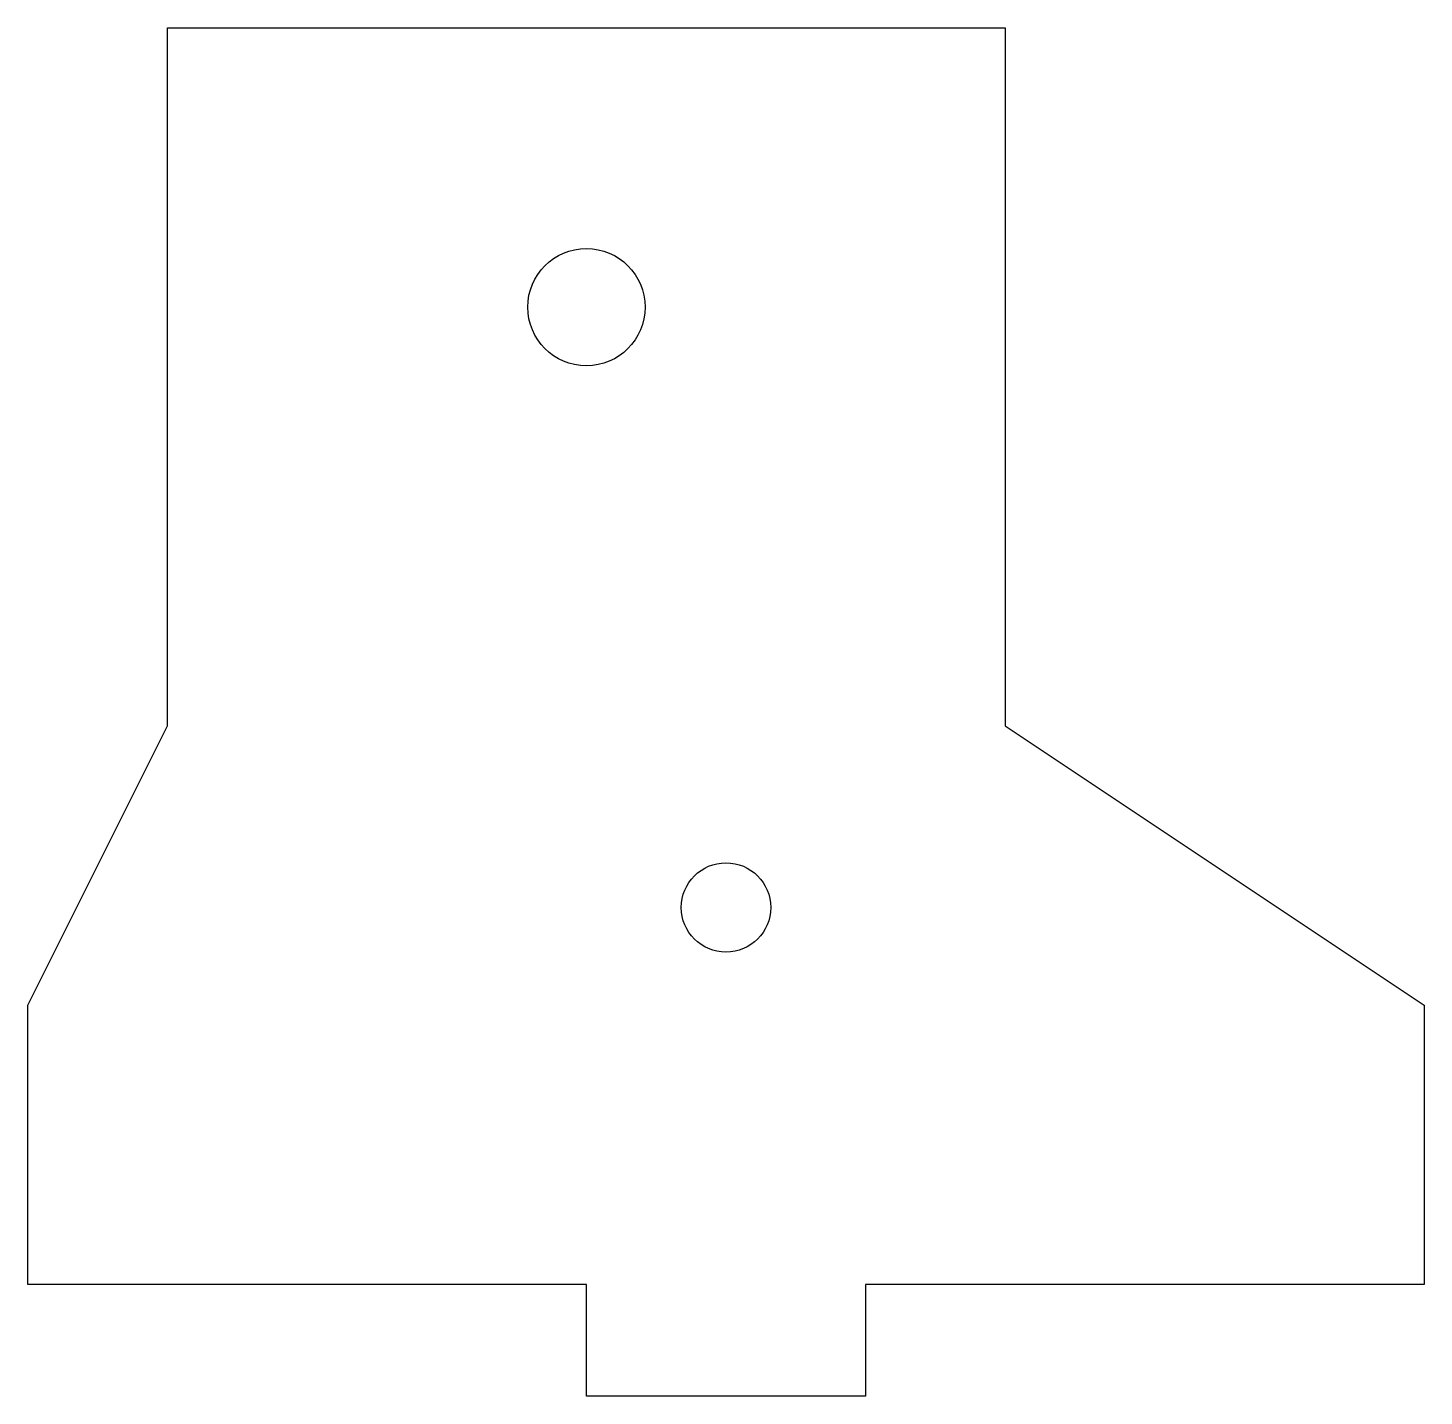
# Model space of a CAD drawing. Header units: millimetres. Extents: x -20 to 30, y -49 to 0.
import ezdxf

# ---------------------------------------------------------------- set-up
doc = ezdxf.new("R2010")
doc.units = ezdxf.units.MM
doc.layers.get('0').update_dxf_attribs({"linetype": 'CONTINUOUS'})

msp = doc.modelspace()

# ---------------------------------------------------------------- linework, layer by layer
msp.add_lwpolyline([(10, -49), (0, -49), (0, -45), (-20, -45), (-20, -35), (-15, -25), (-15, 0), (15, 0), (15, -25), (30, -35), (30, -45), (10, -45)], close=True)
for centre, radius in [((0, -10), 2.1), ((5, -31.5), 1.6)]:
    msp.add_circle(centre, radius)

doc.saveas('drawing.dxf')
